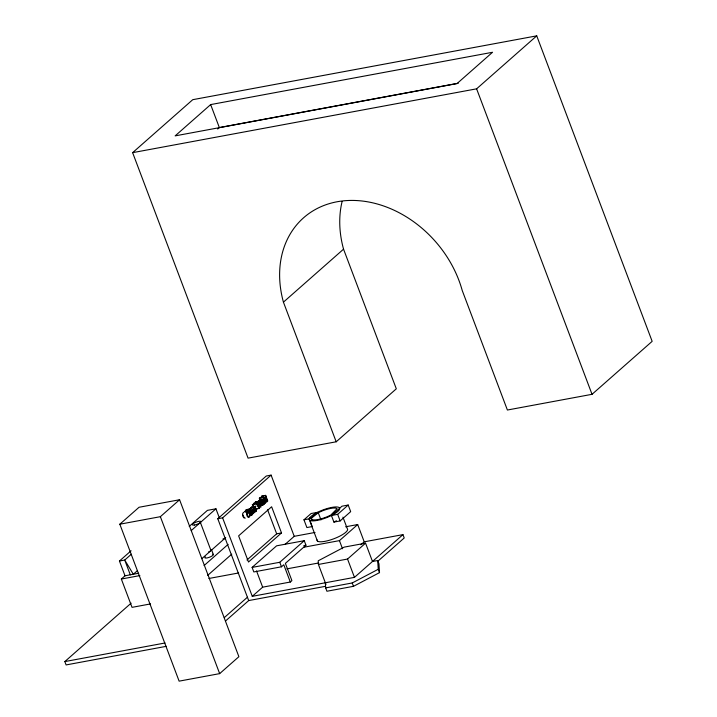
<?xml version="1.0" encoding="UTF-8"?>
<svg xmlns="http://www.w3.org/2000/svg" width="717" height="717" viewBox="0 0 717 717"><rect width="100%" height="100%" fill="white"/><g stroke="black" fill="none" stroke-linecap="round" stroke-linejoin="round"><path stroke-width="1.08" d="M267.056 500.305C265.317 504.598 264.716 492.812 267.056 500.305L265.039 500.681M251.201 507.824L251.389 507.286A1.461 0.798 79.5 0 1 251.649 507.036L255.7 506.283L255.395 508.075L256.139 511.239L254.616 507.215L255.18 507.511L255.431 506.534A1.461 0.798 79.5 0 1 255.7 506.283M311.384 518.203L312.11 520.354M249.041 509.348L249.928 508.703M249.265 510.387L244.873 511.436L249.265 510.387L249.695 511.544L250.332 510.988L249.91 512.108L251.676 515.236L250.807 515.371L249.57 512.404L247.32 512.987M251.577 508.039L251.649 507.036M262.7 504.795L262.449 505.01A1.013 0.556 79.5 0 1 262.019 504.893L261.149 502.59A1.013 0.556 79.5 0 1 261.302 501.981L261.553 501.757A1.013 0.556 79.5 0 1 261.974 501.864L262.843 504.185M132.627 152.658L192.756 99.681L536.728 35.85L652.156 341.337L592.036 394.314L507.394 410.025L462.223 290.484A104.691 83.199 48.6 0 0 346.445 200.599A104.691 83.199 48.6 0 0 283.43 302.153L336.192 441.789L248.064 458.145L132.627 152.658L476.608 88.827L536.728 35.85M210.655 104.592L175.154 135.871L457.043 83.566L492.543 52.278L210.655 104.592L219.339 127.563L217.69 129.024M283.43 302.153L343.551 249.166A104.691 83.199 48.6 0 1 342.09 201.549M119.829 524.208L139.044 507.269L179.582 499.749L238.886 656.691L219.662 673.63L179.125 681.15L119.829 524.208L160.366 516.688L179.582 499.749M150.561 603.911L132.036 607.353L121.334 579.04L125.027 575.787L119.443 561.026L131.077 550.781M131.328 554.223L124.722 560.049L119.443 561.026M137.458 570.607L133.326 574.245L124.722 560.049L130.306 574.81M189.216 526.421L207.419 510.37L215.934 508.792L219.474 518.149M191.224 530.571L215.934 508.792M225.559 620.967L248.691 600.577L217.78 518.749L266.267 476.025L271.107 475.129L294.23 536.316L285.016 544.436M217.78 518.749L222.62 517.853L271.107 475.129M166.344 646.322L66.107 664.928L64.844 661.576L131.121 603.167M246.639 511.804L246.281 509.635L250.323 508.882L251.093 510.907L251.649 509.706L252.42 510.154L253.352 513.686L251.775 510.45A1.282 0.699 79.5 0 0 251.443 510.898L252.097 514.788L250.323 508.882M259.904 500.116L259.545 497.948L263.587 497.195L265.702 502.805L263.345 503.477M261.92 498.172L261.606 496.128L265.648 495.375L267.773 500.986L266.688 502.034A1.434 0.789 79.5 0 1 266.115 501.873L264.976 498.682A1.748 0.959 79.5 0 1 265.209 497.777A2.026 1.111 79.5 0 1 265.971 497.419L265.648 495.375M253.997 507.448L252.366 504.589L256.785 503.513L259.007 507.493L258.237 502.232L260.477 506.256L259.671 500.968L261.024 506.928L260.621 507.286L258.38 503.316L259.527 508.245L256.094 509.16M254.956 506.91L250.565 507.959L254.616 507.215M262.834 499.964L258.452 501.013L262.834 499.964L263.058 500.565L263.309 499.588A1.461 0.798 79.5 0 1 263.578 499.337L263.273 501.129L264.017 504.293L262.494 500.269M259.195 498.243L263.587 497.195M252.366 504.589L256.785 503.513M259.778 500.816L259.536 500.09L263.578 499.337M248.916 510.683L249.337 512.61M254.526 509.375L253.451 510.316L253.863 508.568L254.526 509.375L252.501 509.751M255.377 510.594L254.553 511.848A1.237 0.681 79.5 0 1 254.078 511.615L253.648 510.836L255.055 509.599C250.833 503.119 254.239 517.997 255.377 510.594L253.334 510.979M201.835 558.651L225.73 537.598M336.192 441.789L396.313 388.811L343.551 249.166M204.094 565.543L228.131 544.355M207.724 575.33L231.743 554.16M246.962 560.004L276.672 533.824L281.512 532.928L271.626 506.767L238.618 535.859L248.503 562.02L281.512 532.928M303.963 519.807L311.088 513.524L317.479 512.341L310.344 518.624L303.963 519.807L306.885 527.542L312.209 526.556L310.273 521.447M290.313 582.034L283.789 564.763L281.476 566.797L253.818 571.933L252.106 567.407L276.601 545.825L304.259 540.69L305.971 545.216L285.384 563.356L291.909 580.636L290.313 582.034L262.655 587.169L252.267 596.329L222.62 517.853M331.424 515.496L341.964 506.202L348.193 505.046L350.685 511.633L340.145 520.927L333.916 522.084L331.424 515.496L337.653 514.34L348.193 505.046M252.106 567.407L279.764 562.28L304.259 540.69M224.287 617.615L247.428 597.225M303.632 547.268L339.446 540.627L357.693 524.548L364.218 541.819L360.902 544.75M365.562 543.163L344.214 547.116L318.196 560.811L318.42 564.449L347.539 559.045L365.562 543.163L372.49 561.483L377.707 560.515L378.97 563.867L379.517 572.623L353.49 586.318L326.925 591.247L325.661 587.895L325.339 582.769M252.267 596.329L354.467 577.364L402.954 534.631L404.218 537.983L377.868 561.205M318.258 512.709L311.33 518.301A13.973 3.639 -20.7 0 0 327.212 516.733L330.707 515.147L337.089 508.703A13.757 3.585 -20.7 0 0 321.727 511.14L318.258 512.709L320.983 519.906M245.286 518.131C242.875 518.884 241.369 513.193 243.744 512.288A2.276 1.246 79.5 0 1 244.04 512.341M325.661 587.895L352.226 582.966L378.244 569.28L377.707 560.515M219.339 127.563L458.28 83.226M261.266 496.424L265.308 495.68M262.933 497.983L265.971 497.419M259.671 500.968L255.279 502.025L259.321 501.273M258.237 502.232L253.818 503.307L257.869 502.554M262.332 504.365L264.358 503.988M245.94 509.93L249.982 509.187M255.485 508.998L259.527 508.245M247.338 512.216L249.355 511.839M254.454 511.311L256.48 510.934M249.812 515.353L251.837 514.976M222.942 538.978L225.147 538.566M294.23 536.316L315.014 532.462M345.657 526.78L357.693 524.548M125.027 575.787L138.659 573.259M121.334 579.04L139.869 575.599M303.838 545.61L305.971 545.216M364.218 541.819L402.954 534.631M208.907 578.476L238.627 572.964M286.881 568.868L318.617 562.979M248.691 600.577L325.509 586.318M64.844 661.576L165.08 642.979M244.246 517.477L243.61 516.545M256.408 503.836L259.133 508.595M253.182 505.064L254.069 506.65M476.608 88.827L592.036 394.314M378.244 569.28L379.517 572.623M342.95 517.154L347.288 528.644A16.267 4.239 -20.7 0 1 333.584 538.87A16.267 4.239 -20.7 0 1 317.075 539.91M337.653 514.34L340.145 520.927M347.539 559.045L354.467 577.364M339.446 540.627L342.511 548.756M352.226 582.966L353.49 586.318M309.278 518.821L309.941 520.569M309.502 520.076L317.398 540.968M318.42 564.449L325.975 584.445M263.247 497.499L265.362 503.101M267.584 509.76L276.672 533.824M258.792 500.717L259.016 501.317L259.267 500.341A1.461 0.798 79.5 0 1 259.536 500.09M279.764 562.28L281.476 566.797M250.914 507.663L251.138 508.254M245.214 511.14L245.653 512.297M256.516 570.911L262.655 587.169M211.542 549.751L213.37 554.591M200.393 522.487L211.004 550.575M160.366 516.688L219.662 673.63M243.413 516.061L243.117 515.075M336.434 520.721A16.267 4.239 -20.7 0 1 333.916 522.084M212.761 554.178A4.571 1.192 -20.7 0 1 209.149 557.351A4.571 1.192 -20.7 0 1 205.313 556.813M211.372 549.482A4.571 1.192 -20.7 0 1 208.432 552.072M262.772 504.239A1.013 0.556 79.5 0 1 262.628 504.858M247.096 513.139C248.548 523.043 251.595 510.074 247.096 513.139M246.684 512.816C246.209 520.148 252.76 517.459 248.656 512.019A2.276 1.246 79.5 0 0 247.795 511.544L246.684 512.816M309.896 517.611L309.179 519.018A16.267 4.239 -20.7 0 0 323.69 518.687A16.267 4.239 -20.7 0 0 339.715 508.81L339.392 507.753A16.267 4.239 -20.7 0 0 325.213 509.151A16.267 4.239 -20.7 0 0 309.896 517.611M261.194 501.264L261.015 501.47A1.775 0.977 79.5 0 0 260.746 502.402L261.696 505.306L262.987 505.306A1.757 0.968 79.5 0 0 263.256 504.374L262.063 501.237A1.757 0.968 79.5 0 0 261.409 501.12L261.194 501.264M194.549 525.023A4.571 1.192 -20.7 0 0 200.93 521.671A4.571 1.192 -20.7 0 0 194.424 522.872A4.571 1.192 -20.7 0 0 194.549 525.023"/></g></svg>
